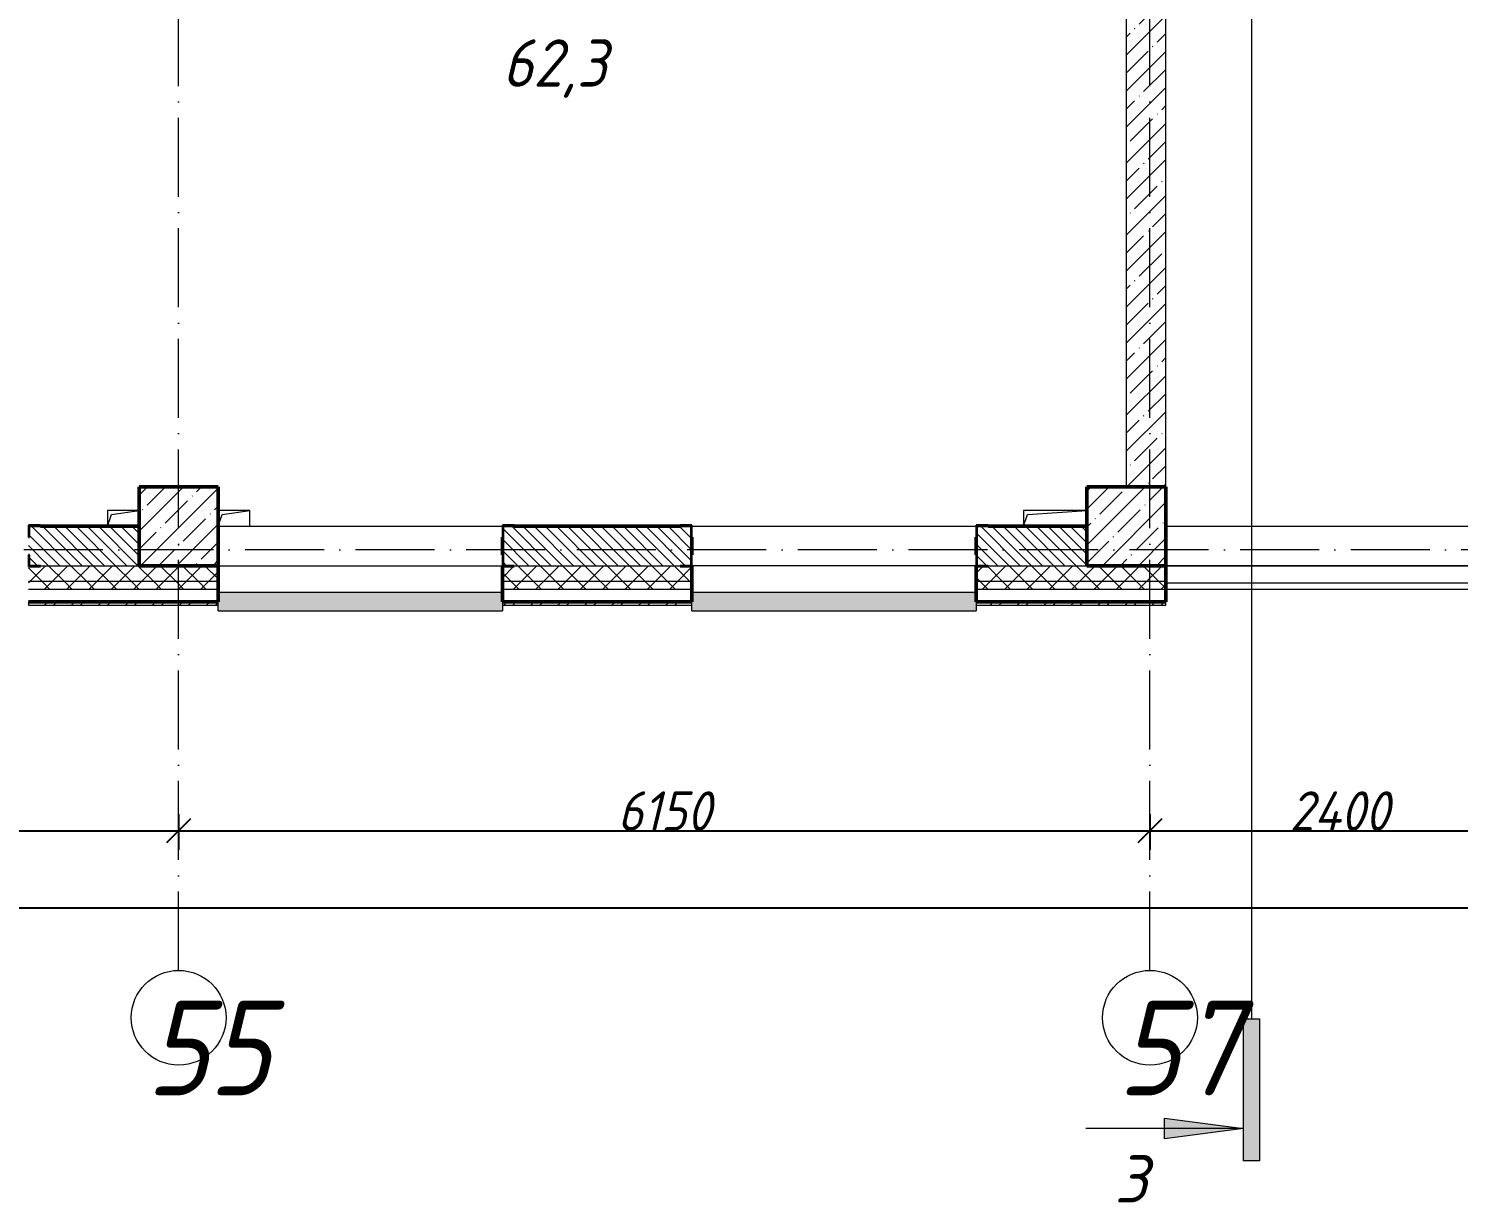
# Model space of a CAD drawing. Header units: millimetres. Extents: x -12989 to 629078, y -109036 to 555275.
# Drawn here: x 587213 to 596266, y 259939 to 267375 of the extents above; entities that cross this region are included whole.
import ezdxf

# ---------------------------------------------------------------- set-up
doc = ezdxf.new("R2010")
doc.units = ezdxf.units.MM
doc.linetypes.add('50_200_ШТРИХ_1Т_ш5_п1_п1_', pattern=[700, 500, -100, 0, -100])
for name, color, linetype, lineweight in [('A-____-____-DIMS', 7, 'Continuous', 9), ('A-GENM-____-MCUT', 7, 'Continuous', 25), ('A-GENM-____-OTLN', 7, 'Continuous', 9), ('A-GENM-____-OTLN-1', 7, 'Continuous', 25), ('A-GLAZ-____-OTLN', 7, 'Continuous', 9), ('A-WALL-____-MCUT-1', 7, 'Continuous', 9), ('A-WALL-____-MCUT-2', 7, 'Continuous', 50), ('A-WALL-____-MCUT-3', 7, 'Continuous', 9), ('A-WALL-____-OTLN', 7, 'Continuous', 9), ('A-WALL-____-PATT-1', 7, 'Continuous', 9), ('A-WALL-FNSH-MCUT-1', 7, 'Continuous', 9), ('G-____-____-SYMB', 7, 'Continuous', 9), ('S-COLS-____-MCUT', 7, 'Continuous', 50), ('S-COLS-____-OTLN', 7, 'Continuous', 9), ('S-GRID-____-IDEN', 7, 'Continuous', 9), ('S-GRID-____-OTLN-1', 7, '50_200_ШТРИХ_1Т_ш5_п1_п1_', 9)]:
    doc.layers.add(name, color=color, linetype=linetype, lineweight=lineweight)
for name, color, linetype, lineweight, true_color in [('A-AREA-IDEN-1', 7, 'Continuous', 9, 0xaaaaaa), ('A-GLAZ-____-OTLN-1', 7, 'Continuous', 9, 0xc0c0c0), ('G-____-____-SYMB-1', 9, 'Continuous', 9, 0x808080)]:
    doc.layers.add(name, color=color, linetype=linetype, lineweight=lineweight, true_color=true_color)
doc.styles.add('ISOCPEUR_I', font='isocpeui.ttf', dxfattribs={"width": 0.9, "height": 2.5})
doc.styles.add('ISOCPEUR_I_8', font='isocpeui.ttf', dxfattribs={"height": 300})
doc.styles.add('ISOCPEUR_I_9', font='isocpeui.ttf', dxfattribs={"width": 0.9, "height": 250})
doc.dimstyles.new('ISO-2_5_0_9К_БОЛЬШОЙ_ОСИ', dxfattribs={"dimscale": 304.8, "dimtxt": 248.995294, "dimasz": 0.492126, "dimexe": 0.393701, "dimexo": 0, "dimgap": 0, "dimtad": 1, "dimdec": 0, "dimzin": 0, "dimdsep": 46, "dimtxsty": 'ISOCPEUR_I_9', "dimblk1": 'OBLIQUE', "dimblk2": 'OBLIQUE', "dimsah": 1, "dimcen": 0.09, "dimdle": 0.393701, "dimazin": 0, "dimtfac": 1, "dimtdec": 4, "dimtix": 1, "dimtmove": 0, "dimatfit": 3, "dimfxl": 1, "dimtvp": 1, "dimtolj": 1, "dimtzin": 0, "dimarcsym": 2})
pattern_1 = [(135, (513013.31, 265891.49), (-35.35534, -35.35534), [])]
pattern_2 = [(45, (513013.31, 265891.49), (-70.71068, 70.71068), []), (135, (513013.31, 265891.49), (-70.71068, -70.71068), [])]

# ---------------------------------------------------------------- blocks, each defined once
blk = doc.blocks.new('BSC_Колонна _Прямоугольная - 500х500-V64-АР1_План отверстий 1 этажа в осях 1-64_А-ГГ')
at = {"layer": 'S-COLS-____-OTLN'}
h = blk.add_hatch(dxfattribs=at)
h.set_pattern_fill('FP_96', color=256, style=0, pattern_type=2)
h.set_pattern_definition([(45, (-75150, 1668.96), (-114.04925, 114.04925), []), (45, (-75035.95, 1668.96), (-114.04925, 114.04925), [201.613, -40.323, 3.353, -36.97])])
h.paths.add_polyline_path([(-250, -250), (250, -250), (250, 250), (-250, 250)], flags=0)
at = {"layer": 'S-COLS-____-MCUT'}
for p, q in [((250, 250), (-250, 250)), ((-250, 250), (-250, -250)), ((250, -250), (250, 250)), ((-250, -250), (250, -250))]:
    blk.add_line(p, q, dxfattribs=at)
blk = doc.blocks.new('BSC_Колонна _Прямоугольная - 500х500-V102-АР1_План отверстий 1 этажа в осях 1-64_А-ГГ')
at = {"layer": 'S-COLS-____-OTLN'}
h = blk.add_hatch(dxfattribs=at)
h.set_pattern_fill('FP_134', color=256, style=0, pattern_type=2)
h.set_pattern_definition([(45, (-81150, 1668.96), (-114.04925, 114.04925), []), (45, (-81035.95, 1668.96), (-114.04925, 114.04925), [201.613, -40.323, 3.353, -36.97])])
h.paths.add_polyline_path([(-250, -250), (250, -250), (250, 250), (-250, 250)], flags=0)
at = {"layer": 'S-COLS-____-MCUT'}
for p, q in [((250, 250), (-250, 250)), ((-250, 250), (-250, -250)), ((250, -250), (250, 250)), ((-250, -250), (250, -250))]:
    blk.add_line(p, q, dxfattribs=at)
blk = doc.blocks.new('Фахверк_СКБ_Уголок - 250_2700-27497298-АР1_План отверстий 1 этажа в осях 1-64_А-ГГ')
at = {"layer": 'A-GENM-____-MCUT'}
for p, q in [((200, 181), (125, 181)), ((125, 181), (125, 106)), ((125, 106), (131, 106)), ((131, 106), (131, 175)), ((131, 175), (200, 175)), ((200, 175), (200, 181)), ((131, -6), (125, -6)), ((125, -6), (125, -81)), ((125, -81), (200, -81)), ((131, -75), (131, -6)), ((200, -75), (131, -75)), ((200, -81), (200, -75))]:
    blk.add_line(p, q, dxfattribs=at)
blk = doc.blocks.new('AR_Отверстие прямоугольное _в плите_ - AR_Отверстие прямоугольное _в плите_-30511751-АР1_План отверстий 1 этажа в осях 1-64_А-ГГ')
at = {"layer": 'A-GENM-____-OTLN'}
for p, q in [((200, 50), (-200, 50)), ((-200, 50), (-200, -50)), ((-200, -50), (-175, 25)), ((-175, 25), (200, 50))]:
    blk.add_line(p, q, dxfattribs=at)
blk = doc.blocks.new('AR_Отверстие прямоугольное _в плите_ - AR_Отверстие прямоугольное _в плите_-30511715-АР1_План отверстий 1 этажа в осях 1-64_А-ГГ')
at = {"layer": 'A-GENM-____-OTLN'}
for p, q in [((100, 50), (-100, 50)), ((-100, 50), (-100, -50)), ((-100, -50), (-75, 25)), ((-75, 25), (100, 50))]:
    blk.add_line(p, q, dxfattribs=at)
blk = doc.blocks.new('AR_Отверстие прямоугольное _в плите_ - AR_Отверстие прямоугольное _в плите_-V170-АР1_План отверстий 1 этажа в осях 1-64_А-ГГ')
at = {"layer": 'A-GENM-____-OTLN'}
for p, q in [((100, 50), (-100, 50)), ((-100, -50), (-75, 25)), ((-75, 25), (100, 50)), ((100, -50), (100, 50))]:
    blk.add_line(p, q, dxfattribs=at)
blk = doc.blocks.new('Отлив_СКБ - Отлив витража_120_НВФ-V210-АР1_План отверстий 1 этажа в осях 1-64_А-ГГ')
at = {"layer": 'A-GLAZ-____-OTLN-1'}
for points in [[(0, -2), (1800, -2), (1800, 0), (0, 0)], [(51.1, -120), (1800, -120), (1800, -2), (0, -2), (0, -120)]]:
    blk.add_hatch(color=256, dxfattribs=at).paths.add_polyline_path(points, flags=0)
at = {"layer": 'A-GLAZ-____-OTLN'}
for p, q in [((0, 0), (1800, 0)), ((1800, -2), (0, -2)), ((0, -120), (0, -83)), ((1800, -83), (1800, -120)), ((0, -120), (1800, -120))]:
    blk.add_line(p, q, dxfattribs=at)
blk = doc.blocks.new('Ось сетки - Круг_Ø6_00__ISO-2_5_0_9K_-25732049-АР1_План отверстий 1 этажа в осях 1-64_А-ГГ')
at = {"layer": 'S-GRID-____-IDEN'}
blk.add_circle((0, 0), 3, dxfattribs=at)
blk = doc.blocks.new('_Oblique')
at = {"color": 0, "linetype": 'ByBlock', "lineweight": -2}
blk.add_line((-0.5, -0.5), (0.5, 0.5), dxfattribs=at)
blk = doc.blocks.new('*D5756')
at = {"layer": 'A-____-____-DIMS', "color": 0, "lineweight": -2, "transparency": 16777216}
for p, q in [((585163.3, 262399), (585163.3, 262173)), ((588163.3, 262399), (588163.3, 262173)), ((585043.3, 262293), (588283.3, 262293))]:
    blk.add_line(p, q, dxfattribs=at)
at = {"layer": 'Defpoints', "color": 0, "transparency": 16777216}
for p in [(585163.3, 262399), (588163.3, 262399), (588163.3, 262293)]:
    blk.add_point(p, dxfattribs=at)
at = {"layer": 'A-____-____-DIMS', "color": 0, "lineweight": -2, "transparency": 16777216, "xscale": 150, "yscale": 150, "zscale": 150, "rotation": 180}
blk.add_blockref('_Oblique', (585163.3, 262293), dxfattribs=at)
at = {"layer": 'A-____-____-DIMS', "color": 0, "lineweight": -2, "transparency": 16777216, "xscale": 150, "yscale": 150, "zscale": 150}
blk.add_blockref('_Oblique', (588163.3, 262293), dxfattribs=at)
at = {"layer": 'A-____-____-DIMS', "color": 0, "transparency": 16777216, "insert": (586663.3, 262418), "char_height": 250, "width": 758.478, "attachment_point": 5, "style": 'ISOCPEUR_I_9'}
blk.add_mtext('\\A1;3000', dxfattribs=at)
blk = doc.blocks.new('*D5757')
at = {"layer": 'A-____-____-DIMS', "color": 0, "lineweight": -2, "transparency": 16777216}
for p, q in [((588163.3, 262399), (588163.3, 262173)), ((594313.3, 262399), (594313.3, 262173)), ((588043.3, 262293), (594433.3, 262293))]:
    blk.add_line(p, q, dxfattribs=at)
at = {"layer": 'Defpoints', "color": 0, "transparency": 16777216}
for p in [(588163.3, 262399), (594313.3, 262399), (594313.3, 262293)]:
    blk.add_point(p, dxfattribs=at)
at = {"layer": 'A-____-____-DIMS', "color": 0, "lineweight": -2, "transparency": 16777216, "xscale": 150, "yscale": 150, "zscale": 150, "rotation": 180}
blk.add_blockref('_Oblique', (588163.3, 262293), dxfattribs=at)
at = {"layer": 'A-____-____-DIMS', "color": 0, "lineweight": -2, "transparency": 16777216, "xscale": 150, "yscale": 150, "zscale": 150}
blk.add_blockref('_Oblique', (594313.3, 262293), dxfattribs=at)
at = {"layer": 'A-____-____-DIMS', "color": 0, "transparency": 16777216, "insert": (591238.3, 262418), "char_height": 250, "width": 701.018, "attachment_point": 5, "style": 'ISOCPEUR_I_9'}
blk.add_mtext('\\A1;6150', dxfattribs=at)
blk = doc.blocks.new('*D5758')
at = {"layer": 'A-____-____-DIMS', "color": 0, "lineweight": -2, "transparency": 16777216}
for p, q in [((594313.3, 262399), (594313.3, 262173)), ((596713.3, 262399), (596713.3, 262173)), ((594193.3, 262293), (596833.3, 262293))]:
    blk.add_line(p, q, dxfattribs=at)
at = {"layer": 'Defpoints', "color": 0, "transparency": 16777216}
for p in [(594313.3, 262399), (596713.3, 262399), (596713.3, 262293)]:
    blk.add_point(p, dxfattribs=at)
at = {"layer": 'A-____-____-DIMS', "color": 0, "lineweight": -2, "transparency": 16777216, "xscale": 150, "yscale": 150, "zscale": 150, "rotation": 180}
blk.add_blockref('_Oblique', (594313.3, 262293), dxfattribs=at)
at = {"layer": 'A-____-____-DIMS', "color": 0, "lineweight": -2, "transparency": 16777216, "xscale": 150, "yscale": 150, "zscale": 150}
blk.add_blockref('_Oblique', (596713.3, 262293), dxfattribs=at)
at = {"layer": 'A-____-____-DIMS', "color": 0, "transparency": 16777216, "insert": (595513.3, 262418), "char_height": 250, "width": 781.462, "attachment_point": 5, "style": 'ISOCPEUR_I_9'}
blk.add_mtext('\\A1;2400', dxfattribs=at)
blk = doc.blocks.new('*D5763')
at = {"layer": 'A-____-____-DIMS', "color": 0, "lineweight": -2, "transparency": 16777216}
for p, q in [((510663.3, 261910.8), (510663.3, 261684.8)), ((614163.3, 261910.8), (614163.3, 261684.8)), ((510543.3, 261804.8), (614283.3, 261804.8))]:
    blk.add_line(p, q, dxfattribs=at)
at = {"layer": 'Defpoints', "color": 0, "transparency": 16777216}
for p in [(510663.3, 261910.8), (614163.3, 261910.8), (614163.3, 261804.8)]:
    blk.add_point(p, dxfattribs=at)
at = {"layer": 'A-____-____-DIMS', "color": 0, "lineweight": -2, "transparency": 16777216, "xscale": 150, "yscale": 150, "zscale": 150, "rotation": 180}
blk.add_blockref('_Oblique', (510663.3, 261804.8), dxfattribs=at)
at = {"layer": 'A-____-____-DIMS', "color": 0, "lineweight": -2, "transparency": 16777216, "xscale": 150, "yscale": 150, "zscale": 150}
blk.add_blockref('_Oblique', (614163.3, 261804.8), dxfattribs=at)
at = {"layer": 'A-____-____-DIMS', "color": 0, "transparency": 16777216, "insert": (562413.3, 261929.8), "char_height": 250, "width": 1080.257, "attachment_point": 5, "style": 'ISOCPEUR_I_9'}
blk.add_mtext('\\A1;103500', dxfattribs=at)
blk = doc.blocks.new('Разрез - Концевая часть разреза-18266132-АР1_План отверстий 1 этажа в осях 1-64_А-ГГ')
at = {"layer": 'G-____-____-SYMB'}
for points in [[(0, 0.5), (0, -0.5), (-9, -0.5), (-9, 0.5)], [(-6.292, -5.5), (-7.609, -5.5), (-6.95, -0.5)]]:
    blk.add_hatch(color=256, dxfattribs=at).paths.add_polyline_path(points, flags=0)
for p, q in [((0, 0.5), (-9, 0.5)), ((-9, 0.5), (-9, -0.5)), ((0, -0.5), (0, 0.5)), ((-9, -0.5), (0, -0.5)), ((-6.95, -0.5), (-7.609, -5.5)), ((-6.95, -0.5), (-6.95, -10.5)), ((-6.292, -5.5), (-6.95, -0.5)), ((-7.609, -5.5), (-6.292, -5.5))]:
    blk.add_line(p, q, dxfattribs=at)

msp = doc.modelspace()

# ---------------------------------------------------------------- hatches: boundary and pattern name
at = {"layer": 'A-WALL-____-PATT-1'}
h = msp.add_hatch(dxfattribs=at)
h.set_pattern_fill('FP_27', color=256, style=0, pattern_type=2)
h.set_pattern_definition([(45, (513013.31, 265891.49), (-114.04925, 114.04925), []), (45, (513127.36, 265891.49), (-114.04925, 114.04925), [201.612, -40.322, 3.353, -36.97])])
h.paths.add_polyline_path([(594301.718, 264472.5335), (594413.3109, 264472.5335), (594413.3109, 271972.5335), (594163.3109, 271972.5335), (594163.3109, 264472.5335)], flags=0)
h = msp.add_hatch(dxfattribs=at)
h.set_pattern_fill('FP_6', color=256, style=0, pattern_type=2)
h.set_pattern_definition(pattern_1)
h.paths.add_polyline_path([(587231.8609, 263972.5335), (587913.3109, 263972.5335), (587913.3109, 264222.5335), (587219.3109, 264222.5335), (587219.3109, 264153.5335), (587213.3109, 264153.5335), (587213.3109, 264041.5335), (587219.3109, 264041.5335), (587219.3109, 263972.5335)], flags=0)
h = msp.add_hatch(dxfattribs=at)
h.set_pattern_fill('FP_6', color=256, style=0, pattern_type=2)
h.set_pattern_definition(pattern_1)
h.paths.add_polyline_path([(593913.3109, 263972.5335), (593913.3109, 264222.5335), (593219.3109, 264222.5335), (593219.3109, 264153.5335), (593213.3109, 264153.5335), (593213.3109, 264041.5335), (593219.3109, 264041.5335), (593219.3109, 263972.5335), (593417.9859, 263972.5335)], flags=0)
h.paths.add_polyline_path([(590766.7895, 263972.5335), (591407.3109, 263972.5335), (591407.3109, 264041.5335), (591413.3109, 264041.5335), (591413.3109, 264153.5335), (591407.3109, 264153.5335), (591407.3109, 264222.5335), (590219.3109, 264222.5335), (590219.3109, 264153.5335), (590213.3109, 264153.5335), (590213.3109, 264041.5335), (590219.3109, 264041.5335), (590219.3109, 263972.5335), (590288.3109, 263972.5335)], flags=0)
h = msp.add_hatch(dxfattribs=at)
h.set_pattern_fill('FP_1', color=256, style=0, pattern_type=2)
h.set_pattern_definition(pattern_2)
h.paths.add_polyline_path([(613743.8252, 263872.5335), (614263.3109, 263872.5335), (614263.3109, 263972.5335), (605238.3109, 263972.5335), (605238.3109, 263966.5335), (605163.3109, 263966.5335), (605163.3109, 263872.5335), (611976.3609, 263872.5335)], flags=0)
h.paths.add_polyline_path([(603139.0395, 263872.5335), (603363.3109, 263872.5335), (603363.3109, 263966.5335), (603288.3109, 263966.5335), (603288.3109, 263972.5335), (598513.3109, 263972.5335), (598513.3109, 263872.5335), (602255.3073, 263872.5335)], flags=0)
h.paths.add_polyline_path([(597113.3109, 263872.5335), (597113.3109, 263972.5335), (596513.3109, 263972.5335), (596513.3109, 263872.5335)], flags=0)
h.paths.add_polyline_path([(594413.3109, 263872.5335), (594413.3109, 263972.5335), (593288.3109, 263972.5335), (593288.3109, 263966.5335), (593213.3109, 263966.5335), (593213.3109, 263872.5335), (594301.718, 263872.5335)], flags=0)
h.paths.add_polyline_path([(591413.3109, 263872.5335), (591413.3109, 263966.5335), (591338.3109, 263966.5335), (591338.3109, 263972.5335), (590288.3109, 263972.5335), (590288.3109, 263966.5335), (590213.3109, 263966.5335), (590213.3109, 263872.5335), (590766.7895, 263872.5335)], flags=0)
h.paths.add_polyline_path([(587288.3109, 263872.5335), (588413.3109, 263872.5335), (588413.3109, 263972.5335), (587288.3109, 263972.5335), (587288.3109, 263966.5335), (587213.3109, 263966.5335), (587213.3109, 263872.5335), (587231.8609, 263872.5335)], flags=0)
h.paths.add_polyline_path([(585413.3109, 263872.5335), (585413.3109, 263972.5335), (584088.3109, 263972.5335), (584088.3109, 263966.5335), (584013.3109, 263966.5335), (584013.3109, 263872.5335), (584580.6645, 263872.5335)], flags=0)
h.paths.add_polyline_path([(581929.468, 263872.5335), (582213.3109, 263872.5335), (582213.3109, 263966.5335), (582138.3109, 263966.5335), (582138.3109, 263972.5335), (581088.3109, 263972.5335), (581088.3109, 263966.5335), (581013.3109, 263966.5335), (581013.3109, 263872.5335), (581863.3109, 263872.5335)], flags=0)
h.paths.add_polyline_path([(575743.343, 263872.5335), (576213.3109, 263872.5335), (576213.3109, 263966.5335), (576138.3109, 263966.5335), (576138.3109, 263972.5335), (575088.3109, 263972.5335), (575088.3109, 263966.5335), (575013.3109, 263966.5335), (575013.3109, 263872.5335), (575363.3109, 263872.5335)], flags=0)
h.paths.add_polyline_path([(573213.3109, 263872.5335), (573213.3109, 263966.5335), (573138.3109, 263966.5335), (573138.3109, 263972.5335), (572088.3109, 263972.5335), (572088.3109, 263966.5335), (572013.3109, 263966.5335), (572013.3109, 263872.5335), (573092.1466, 263872.5335)], flags=0)
h.paths.add_polyline_path([(569557.218, 263872.5335), (570213.3109, 263872.5335), (570213.3109, 263966.5335), (570138.3109, 263966.5335), (570138.3109, 263972.5335), (569088.3109, 263972.5335), (569088.3109, 263966.5335), (569013.3109, 263966.5335), (569013.3109, 263872.5335), (569088.3109, 263872.5335)], flags=0)
h.paths.add_polyline_path([(566906.0216, 263872.5335), (567213.3109, 263872.5335), (567213.3109, 263966.5335), (567138.3109, 263966.5335), (567138.3109, 263972.5335), (566088.3109, 263972.5335), (566088.3109, 263966.5335), (566013.3109, 263966.5335), (566013.3109, 263872.5335), (566863.3109, 263872.5335)], flags=0)
h.paths.add_polyline_path([(563363.3109, 263872.5335), (564213.3109, 263872.5335), (564213.3109, 263966.5335), (564138.3109, 263966.5335), (564138.3109, 263972.5335), (563088.3109, 263972.5335), (563088.3109, 263966.5335), (563013.3109, 263966.5335), (563013.3109, 263872.5335), (563088.3109, 263872.5335)], flags=0)
h.paths.add_polyline_path([(561207.3109, 263872.5335), (561213.3109, 263872.5335), (561213.3109, 263966.5335), (561138.3109, 263966.5335), (561138.3109, 263972.5335), (560088.3109, 263972.5335), (560088.3109, 263966.5335), (560013.3109, 263966.5335), (560013.3109, 263872.5335), (561138.3109, 263872.5335)], flags=0)
h.paths.add_polyline_path([(558068.7002, 263872.5335), (558213.3109, 263872.5335), (558213.3109, 263966.5335), (558138.3109, 263966.5335), (558138.3109, 263972.5335), (557088.3109, 263972.5335), (557088.3109, 263966.5335), (557013.3109, 263966.5335), (557013.3109, 263872.5335), (557863.3109, 263872.5335)], flags=0)
h.paths.add_polyline_path([(555138.3109, 263872.5335), (555213.3109, 263872.5335), (555213.3109, 263966.5335), (555138.3109, 263966.5335), (555138.3109, 263972.5335), (554088.3109, 263972.5335), (554088.3109, 263966.5335), (554013.3109, 263966.5335), (554013.3109, 263872.5335), (554863.3109, 263872.5335)], flags=0)
h.paths.add_polyline_path([(551882.5751, 263872.5335), (552213.3109, 263872.5335), (552213.3109, 263966.5335), (552138.3109, 263966.5335), (552138.3109, 263972.5335), (551348.3109, 263972.5335), (551348.3109, 263872.5335), (551863.3109, 263872.5335)], flags=0)
h.paths.add_polyline_path([(551328.3109, 263872.5335), (551328.3109, 263972.5335), (550809.3109, 263972.5335), (550809.3109, 263872.5335), (550998.843, 263872.5335)], flags=0)
h.paths.add_polyline_path([(539510.3251, 263872.5335), (540013.3109, 263872.5335), (540013.3109, 263966.5335), (539938.3109, 263966.5335), (539938.3109, 263972.5335), (538809.3109, 263972.5335), (538809.3109, 263872.5335)], flags=0)
h.paths.add_polyline_path([(536938.3109, 263872.5335), (537013.3109, 263872.5335), (537013.3109, 263966.5335), (536938.3109, 263966.5335), (536938.3109, 263972.5335), (535888.3109, 263972.5335), (535888.3109, 263966.5335), (535813.3109, 263966.5335), (535813.3109, 263972.5335), (535809.3109, 263972.5335), (535809.3109, 263872.5335), (535975.3966, 263872.5335)], flags=0)
h.paths.add_polyline_path([(534013.3109, 263872.5335), (534013.3109, 263966.5335), (533938.3109, 263966.5335), (533938.3109, 263972.5335), (532809.3109, 263972.5335), (532809.3109, 263872.5335), (533324.2001, 263872.5335)], flags=0)
h.paths.add_polyline_path([(531013.3109, 263872.5335), (531013.3109, 263966.5335), (530938.3109, 263966.5335), (530938.3109, 263972.5335), (529809.3109, 263972.5335), (529809.3109, 263872.5335), (530673.0037, 263872.5335)], flags=0)
h.paths.add_polyline_path([(527413.3109, 263872.5335), (528013.3109, 263872.5335), (528013.3109, 263966.5335), (527938.3109, 263966.5335), (527938.3109, 263972.5335), (526888.3109, 263972.5335), (526888.3109, 263966.5335), (526813.3109, 263966.5335), (526813.3109, 263972.5335), (526809.3109, 263972.5335), (526809.3109, 263872.5335), (527138.0751, 263872.5335)], flags=0)
h.paths.add_polyline_path([(525807.3109, 263872.5335), (525813.3109, 263872.5335), (525813.3109, 263966.5335), (525738.3109, 263966.5335), (525738.3109, 263972.5335), (520488.3109, 263972.5335), (520488.3109, 263966.5335), (520413.3109, 263966.5335), (520413.3109, 263872.5335), (525738.3109, 263872.5335)], flags=0)
h.paths.add_polyline_path([(518300.7537, 263872.5335), (519417.3109, 263872.5335), (519417.3109, 263972.5335), (519413.3109, 263972.4447), (519413.3109, 263966.5335), (519338.3109, 263966.5335), (519338.3109, 263972.5335), (514913.3109, 263972.5335), (514913.3109, 263872.5335), (516533.2894, 263872.5335)], flags=0)
h.paths.add_polyline_path([(513513.3109, 263872.5335), (513513.3109, 263972.5335), (512913.3109, 263972.5335), (512913.3109, 263872.5335), (512998.3608, 263872.5335)], flags=0)
h.paths.add_polyline_path([(510563.3109, 263872.5335), (510813.3109, 263872.5335), (510813.3109, 263972.5335), (510563.3109, 263972.5335)], flags=0)
h = msp.add_hatch(dxfattribs=at)
h.set_pattern_fill('FP_1', color=256, style=0, pattern_type=2)
h.set_pattern_definition(pattern_2)
h.paths.add_polyline_path([(613743.8252, 263822.5335), (614363.3109, 263822.5335), (614363.3109, 263872.5335), (605163.3109, 263872.5335), (605163.3109, 263822.5335), (611976.3609, 263822.5335)], flags=0)
h.paths.add_polyline_path([(602255.3073, 263822.5335), (603363.3109, 263822.5335), (603363.3109, 263872.5335), (598513.3109, 263872.5335), (598513.3109, 263822.5335), (601371.5752, 263822.5335)], flags=0)
h.paths.add_polyline_path([(596513.3109, 263822.5335), (597113.3109, 263822.5335), (597113.3109, 263872.5335), (596513.3109, 263872.5335)], flags=0)
h.paths.add_polyline_path([(593213.3109, 263822.5335), (594413.3109, 263822.5335), (594413.3109, 263872.5335), (593213.3109, 263872.5335)], flags=0)
h.paths.add_polyline_path([(590766.7895, 263822.5335), (591413.3109, 263822.5335), (591413.3109, 263872.5335), (590213.3109, 263872.5335), (590213.3109, 263822.5335)], flags=0)
h.paths.add_polyline_path([(587231.8609, 263822.5335), (588413.3109, 263822.5335), (588413.3109, 263872.5335), (587213.3109, 263872.5335), (587213.3109, 263822.5335)], flags=0)
h.paths.add_polyline_path([(585413.3109, 263822.5335), (585413.3109, 263872.5335), (584013.3109, 263872.5335), (584013.3109, 263822.5335), (584580.6645, 263822.5335)], flags=0)
h.paths.add_polyline_path([(582213.3109, 263822.5335), (582213.3109, 263872.5335), (581013.3109, 263872.5335), (581013.3109, 263822.5335), (581929.468, 263822.5335)], flags=0)
h.paths.add_polyline_path([(575013.3109, 263822.5335), (576213.3109, 263822.5335), (576213.3109, 263872.5335), (575013.3109, 263872.5335)], flags=0)
h.paths.add_polyline_path([(573213.3109, 263822.5335), (573213.3109, 263872.5335), (572013.3109, 263872.5335), (572013.3109, 263822.5335), (573092.1466, 263822.5335)], flags=0)
h.paths.add_polyline_path([(569557.218, 263822.5335), (570213.3109, 263822.5335), (570213.3109, 263872.5335), (569013.3109, 263872.5335), (569013.3109, 263822.5335)], flags=0)
h.paths.add_polyline_path([(567213.3109, 263822.5335), (567213.3109, 263872.5335), (566013.3109, 263872.5335), (566013.3109, 263822.5335), (566906.0216, 263822.5335)], flags=0)
h.paths.add_polyline_path([(564213.3109, 263822.5335), (564213.3109, 263872.5335), (563013.3109, 263872.5335), (563013.3109, 263822.5335), (563371.093, 263822.5335)], flags=0)
h.paths.add_polyline_path([(561213.3109, 263822.5335), (561213.3109, 263872.5335), (560013.3109, 263872.5335), (560013.3109, 263822.5335), (560719.8966, 263822.5335)], flags=0)
h.paths.add_polyline_path([(557013.3109, 263822.5335), (558213.3109, 263822.5335), (558213.3109, 263872.5335), (557013.3109, 263872.5335)], flags=0)
h.paths.add_polyline_path([(554013.3109, 263822.5335), (555213.3109, 263822.5335), (555213.3109, 263872.5335), (554013.3109, 263872.5335)], flags=0)
h.paths.add_polyline_path([(551348.3109, 263822.5335), (552213.3109, 263822.5335), (552213.3109, 263872.5335), (551348.3109, 263872.5335)], flags=0)
h.paths.add_polyline_path([(550809.3109, 263822.5335), (551328.3109, 263822.5335), (551328.3109, 263872.5335), (550809.3109, 263872.5335)], flags=0)
h.paths.add_polyline_path([(539510.3251, 263822.5335), (540013.3109, 263822.5335), (540013.3109, 263872.5335), (538809.3109, 263872.5335), (538809.3109, 263822.5335)], flags=0)
h.paths.add_polyline_path([(535809.3109, 263822.5335), (537013.3109, 263822.5335), (537013.3109, 263872.5335), (535809.3109, 263872.5335)], flags=0)
h.paths.add_polyline_path([(532809.3109, 263822.5335), (534013.3109, 263822.5335), (534013.3109, 263872.5335), (532809.3109, 263872.5335)], flags=0)
h.paths.add_polyline_path([(531013.3109, 263822.5335), (531013.3109, 263872.5335), (529809.3109, 263872.5335), (529809.3109, 263822.5335), (530673.0037, 263822.5335)], flags=0)
h.paths.add_polyline_path([(528013.3109, 263822.5335), (528013.3109, 263872.5335), (526809.3109, 263872.5335), (526809.3109, 263822.5335), (527138.0751, 263822.5335)], flags=0)
h.paths.add_polyline_path([(525370.6108, 263822.5335), (525813.3109, 263822.5335), (525813.3109, 263872.5335), (520413.3109, 263872.5335), (520413.3109, 263822.5335), (523603.1465, 263822.5335)], flags=0)
h.paths.add_polyline_path([(518300.7537, 263822.5335), (519417.3109, 263822.5335), (519417.3109, 263872.5335), (514913.3109, 263872.5335), (514913.3109, 263822.5335), (516533.2894, 263822.5335)], flags=0)
h.paths.add_polyline_path([(513513.3109, 263822.5335), (513513.3109, 263872.5335), (512913.3109, 263872.5335), (512913.3109, 263822.5335), (512998.3608, 263822.5335)], flags=0)
h.paths.add_polyline_path([(510563.3109, 263822.5335), (510813.3109, 263822.5335), (510813.3109, 263872.5335), (510563.3109, 263872.5335)], flags=0)
h = msp.add_hatch(dxfattribs=at)
h.set_pattern_fill('FP_3', color=256, style=0, pattern_type=2)
h.set_pattern_definition([(45, (513013.31, 265891.49), (-85.53659, 85.53659), []), (45, (513070.34, 265891.49), (-85.53659, 85.53659), [])])
h.paths.add_polyline_path([(614493.3109, 263722.5335), (614493.3109, 263742.5335), (605163.3109, 263742.5335), (605163.3109, 263722.5335), (613743.8252, 263722.5335)], flags=0)
h.paths.add_polyline_path([(603139.0395, 263722.5335), (603363.3109, 263722.5335), (603363.3109, 263742.5335), (598513.3109, 263742.5335), (598513.3109, 263722.5335), (602255.3073, 263722.5335)], flags=0)
h.paths.add_polyline_path([(597113.3109, 263722.5335), (597113.3109, 263742.5335), (596513.3109, 263742.5335), (596513.3109, 263722.5335)], flags=0)
h.paths.add_polyline_path([(593213.3109, 263722.5335), (594413.3109, 263722.5335), (594413.3109, 263742.5335), (593213.3109, 263742.5335)], flags=0)
h.paths.add_polyline_path([(591413.3109, 263722.5335), (591413.3109, 263742.5335), (590213.3109, 263742.5335), (590213.3109, 263722.5335), (590766.7895, 263722.5335)], flags=0)
h.paths.add_polyline_path([(588413.3109, 263722.5335), (588413.3109, 263742.5335), (587213.3109, 263742.5335), (587213.3109, 263722.5335), (587231.8609, 263722.5335)], flags=0)
h.paths.add_polyline_path([(585413.3109, 263722.5335), (585413.3109, 263742.5335), (584898.3109, 263742.5335), (584898.3109, 263722.5335)], flags=0)

# ---------------------------------------------------------------- linework, layer by layer
at = {"layer": 'A-WALL-____-MCUT-1'}
for p, q in [((594163.3109, 271972.5335), (594163.3109, 264472.5335)), ((594413.3109, 264472.5335), (594413.3109, 271722.5335))]:
    msp.add_line(p, q, dxfattribs=at)
at = {"layer": 'A-WALL-____-MCUT-2'}
for p, q in [((587913.3109, 264222.5335), (587288.3109, 264222.5335)), ((591338.3109, 264222.5335), (590288.3109, 264222.5335)), ((593913.3109, 264222.5335), (593288.3109, 264222.5335)), ((590213.3109, 264153.5335), (590213.3109, 264041.5335)), ((591413.3109, 264041.5335), (591413.3109, 264153.5335)), ((593213.3109, 264153.5335), (593213.3109, 264041.5335)), ((588413.3109, 263742.5335), (588413.3109, 263972.5335)), ((590213.3109, 263966.5335), (590213.3109, 263742.5335)), ((591413.3109, 263742.5335), (591413.3109, 263966.5335)), ((593213.3109, 263966.5335), (593213.3109, 263742.5335)), ((594413.3109, 263742.5335), (594413.3109, 263972.5335)), ((587213.3109, 263742.5335), (588413.3109, 263742.5335)), ((590213.3109, 263742.5335), (591413.3109, 263742.5335)), ((593213.3109, 263742.5335), (594413.3109, 263742.5335))]:
    msp.add_line(p, q, dxfattribs=at)
at = {"layer": 'A-WALL-____-MCUT-3'}
for p, q in [((587288.3109, 263972.5335), (587913.3109, 263972.5335)), ((590288.3109, 263972.5335), (591338.3109, 263972.5335)), ((593288.3109, 263972.5335), (593913.3109, 263972.5335)), ((588413.3109, 263872.5335), (587213.3109, 263872.5335)), ((588413.3109, 263822.5335), (587213.3109, 263822.5335)), ((591413.3109, 263872.5335), (590213.3109, 263872.5335)), ((591413.3109, 263822.5335), (590213.3109, 263822.5335)), ((594413.3109, 263872.5335), (593213.3109, 263872.5335)), ((594413.3109, 263822.5335), (593213.3109, 263822.5335))]:
    msp.add_line(p, q, dxfattribs=at)
at = {"layer": 'A-WALL-____-OTLN'}
for p, q in [((588413.3109, 264222.5335), (590213.3109, 264222.5335)), ((591413.3109, 264222.5335), (593213.3109, 264222.5335)), ((594413.3109, 264222.5335), (596513.3109, 264222.5335)), ((588413.3109, 263972.5335), (590213.3109, 263972.5335)), ((593213.3109, 263972.5335), (591413.3109, 263972.5335)), ((594413.3109, 263972.5335), (596513.3109, 263972.5335)), ((596513.3109, 263972.5335), (594413.3109, 263972.5335)), ((596513.3109, 263862.5335), (594413.3109, 263862.5335)), ((596513.3109, 263822.5335), (594413.3109, 263822.5335))]:
    msp.add_line(p, q, dxfattribs=at)
at = {"layer": 'A-WALL-FNSH-MCUT-1'}
for p, q in [((587213.3109, 263742.5335), (587213.3109, 263722.5335)), ((587213.3109, 263722.5335), (588413.3109, 263722.5335)), ((588413.3109, 263722.5335), (588413.3109, 263742.5335)), ((588413.3109, 263742.5335), (588413.3109, 263742.5335)), ((590213.3109, 263742.5335), (590213.3109, 263722.5335)), ((590213.3109, 263722.5335), (591413.3109, 263722.5335)), ((591413.3109, 263722.5335), (591413.3109, 263742.5335)), ((593213.3109, 263742.5335), (593213.3109, 263722.5335)), ((593213.3109, 263722.5335), (594413.3109, 263722.5335)), ((594413.3109, 263722.5335), (594413.3109, 263742.5335))]:
    msp.add_line(p, q, dxfattribs=at)
at = {"layer": 'G-____-____-SYMB-1'}
msp.add_line((594956.3086, 311297.8177), (594956.3086, 261103.0337), dxfattribs=at)
at = {"layer": 'S-GRID-____-OTLN-1'}
for p, q in [((588163.3109, 261408.8852), (588163.3109, 276042.0309)), ((594313.3109, 261408.8852), (594313.3109, 272426.5075)), ((617087.7175, 264072.5335), (508344.5407, 264072.5335)), ((617087.7175, 264072.5335), (508344.5407, 264072.5335))]:
    msp.add_line(p, q, dxfattribs=at)

# ---------------------------------------------------------------- block references
at = {"layer": 'A-GENM-____-OTLN'}
for name, p in [('AR_Отверстие прямоугольное _в плите_ - AR_Отверстие прямоугольное _в плите_-30511715-АР1_План отверстий 1 этажа в осях 1-64_А-ГГ', (587813.3109, 264272.5335)), ('AR_Отверстие прямоугольное _в плите_ - AR_Отверстие прямоугольное _в плите_-V170-АР1_План отверстий 1 этажа в осях 1-64_А-ГГ', (588513.3109, 264272.5335)), ('AR_Отверстие прямоугольное _в плите_ - AR_Отверстие прямоугольное _в плите_-30511751-АР1_План отверстий 1 этажа в осях 1-64_А-ГГ', (593713.3109, 264272.5335))]:
    msp.add_blockref(name, p, dxfattribs=at)
at = {"layer": 'A-GENM-____-OTLN-1'}
for p in [(587088.3109, 264047.5335), (590088.3109, 264047.5335), (593088.3109, 264047.5335)]:
    msp.add_blockref('Фахверк_СКБ_Уголок - 250_2700-27497298-АР1_План отверстий 1 этажа в осях 1-64_А-ГГ', p, dxfattribs=at)
at = {"layer": 'A-GENM-____-OTLN-1', "rotation": 180}
msp.add_blockref('Фахверк_СКБ_Уголок - 250_2700-27497298-АР1_План отверстий 1 этажа в осях 1-64_А-ГГ', (591538.3109, 264147.5335), dxfattribs=at)
at = {"layer": 'A-GLAZ-____-OTLN'}
for p in [(588413.3109, 263805.5335), (591413.3109, 263805.5335)]:
    msp.add_blockref('Отлив_СКБ - Отлив витража_120_НВФ-V210-АР1_План отверстий 1 этажа в осях 1-64_А-ГГ', p, dxfattribs=at)
at = {"layer": 'G-____-____-SYMB', "extrusion": (0, 0, -1), "xscale": 99.99999999999993, "yscale": 99.99999999999993, "zscale": 99.99999999999993, "rotation": 90.00000000000053}
msp.add_blockref('Разрез - Концевая часть разреза-18266132-АР1_План отверстий 1 этажа в осях 1-64_А-ГГ', (-594956.3086, 261103.0337), dxfattribs=at)
at = {"layer": 'S-COLS-____-OTLN'}
for name, p in [('BSC_Колонна _Прямоугольная - 500х500-V64-АР1_План отверстий 1 этажа в осях 1-64_А-ГГ', (588163.3109, 264222.5335)), ('BSC_Колонна _Прямоугольная - 500х500-V102-АР1_План отверстий 1 этажа в осях 1-64_А-ГГ', (594163.3109, 264222.5335))]:
    msp.add_blockref(name, p, dxfattribs=at)
at = {"layer": 'S-GRID-____-IDEN', "xscale": 99.99999999999993, "yscale": 99.99999999999993, "zscale": 99.99999999999993}
for p in [(588163.3109, 261108.8852), (594313.3109, 261108.8852)]:
    msp.add_blockref('Ось сетки - Круг_Ø6_00__ISO-2_5_0_9K_-25732049-АР1_План отверстий 1 этажа в осях 1-64_А-ГГ', p, dxfattribs=at)

# ---------------------------------------------------------------- texts
at = {"layer": 'A-AREA-IDEN-1', "insert": (590543.5483, 266936.2861), "char_height": 300, "width": 754, "attachment_point": 8, "line_spacing_factor": 1.139951, "style": 'ISOCPEUR_I'}
msp.add_mtext('\\pxqc,t8.46667,16.93333,25.4,33.86667,42.33333,50.8,59.26667,67.73333,76.2,84.66667,93.13333,101.6,110.06667,118.53333,127,135.46667,143.93333,152.4,160.86667,169.33333,177.8,186.26667,194.73333,203.2,211.66667,220.13333,228.6,237.06667,245.53333,254,262.46667,270.93333;{62,3}', dxfattribs=at)
at = {"layer": 'G-____-____-SYMB', "insert": (594087.2089, 260238.2154), "char_height": 300, "width": 256.54, "attachment_point": 1, "style": 'ISOCPEUR_I_8'}
msp.add_mtext('\\fISOCPEUR|b0|i1|c204|p34|;3', dxfattribs=at)
at = {"layer": 'S-GRID-____-IDEN', "char_height": 600, "width": 404.0505, "attachment_point": 1, "style": 'ISOCPEUR_I'}
for s, insert in [('55', (587958.3826, 261217.6599)), ('57', (594108.3826, 261217.6599))]:
    msp.add_mtext(s, dxfattribs=dict(at, insert=insert))

# ---------------------------------------------------------------- dimensions: what is measured, and where the dimension line sits
at = {"layer": 'A-____-____-DIMS'}
for base, p1, p2, override, picture, middle in [((588163.3109, 262292.9686), (585163.3109, 262399.0346), (588163.3109, 262399.0346), {"dimpost": '<>', "dimfxl": 3000}, '*D5756', (586663.3109, 262417.9686)), ((594313.3109, 262292.9686), (588163.3109, 262399.0346), (594313.3109, 262399.0346), {"dimpost": '<>', "dimfxl": 6150}, '*D5757', (591238.3109, 262417.9686)), ((596713.3109, 262292.9686), (594313.3109, 262399.0346), (596713.3109, 262399.0346), {"dimpost": '<>', "dimfxl": 2400}, '*D5758', (595513.3109, 262417.9686)), ((614163.3109, 261804.7615), (510663.3109, 261910.8275), (614163.3109, 261910.8275), {"dimpost": '<>', "dimfxl": 103500}, '*D5763', (562413.3109, 261929.7615))]:
    dim = msp.add_linear_dim(base=base, p1=p1, p2=p2, dimstyle='ISO-2_5_0_9К_БОЛЬШОЙ_ОСИ', override=override, dxfattribs=at)
    dim.commit()
    dim.dimension.update_dxf_attribs({"geometry": picture, "text_midpoint": middle})

doc.saveas('drawing.dxf')
